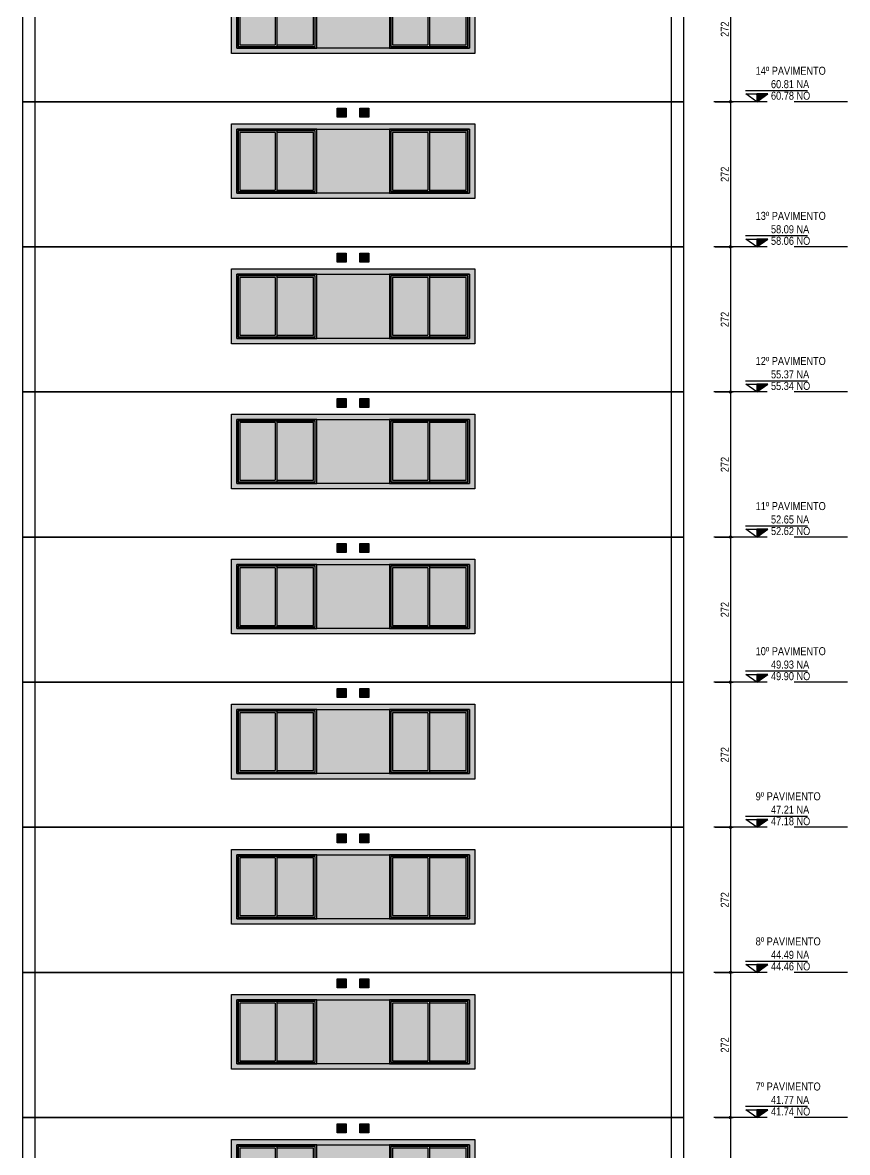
# Model space of a CAD drawing. Header units: metres. Extents: x -9138 to -7768, y 20 to 184.
# Drawn here: x -8676.44 to -8660.99, y 41.09 to 62.26 of the extents above; entities that cross this region are included whole.
import ezdxf
from ezdxf.enums import TextEntityAlignment as Align

# ---------------------------------------------------------------- set-up
doc = ezdxf.new("R2010")
doc.units = ezdxf.units.M
doc.linetypes.add('CTE ELEV$0$DASHEDX2', pattern=[1.5, 1, -0.5])
for name, color, linetype in [('ARQ-DIM EMBASAM', 2, 'Continuous'), ('CTE ELEV$0$ARQ- FRISO', 7, 'Continuous'), ('CTE ELEV$0$ARQ-AUX1', 1, 'Continuous'), ('CTE ELEV$0$ARQ-AUX3', 3, 'Continuous'), ('CTE ELEV$0$ARQ-CAX', 1, 'Continuous'), ('CTE ELEV$0$ARQ-DIM', 2, 'Continuous'), ('CTE ELEV$0$ARQ-PRJ', 7, 'CTE ELEV$0$DASHEDX2'), ('CTE ELEV$0$ARQ-SIM', 1, 'Continuous')]:
    doc.layers.add(name, color=color, linetype=linetype)
doc.layers.add('CTE ELEV$0$COR CINZA FECHADO', color=7, linetype='Continuous', true_color=0x56534e)
doc.layers.add('CTE ELEV$0$COR-CAIX', color=7, linetype='Continuous', true_color=0x45494e)
doc.styles.add('CTE ELEV$0$Adesa', font='ARIALN.TTF')
doc.dimstyles.new('CTE ELEV$0$ADESA 1-0050', dxfattribs={"dimtxt": 0.1, "dimasz": 0.1, "dimexe": 0.05, "dimexo": 0.05, "dimgap": 0.03, "dimtad": 1, "dimdec": 1, "dimlfac": 100, "dimzin": 12, "dimtxsty": 'CTE ELEV$0$Adesa', "dimblk": 'CTE ELEV$0$_DotSmall', "dimcen": 1, "dimdle": 0.05, "dimclrd": 1, "dimclre": 1, "dimclrt": 256, "dimazin": 3, "dimtm": 1e-09, "dimtfac": 1, "dimtdec": 1, "dimtmove": 1, "dimatfit": 0, "dimldrblk": 'CTE ELEV$0$_DotSmall', "dimfxl": 0.8, "dimtvp": 2, "dimtolj": 1, "dimtzin": 0, "dimarcsym": 0})

# ---------------------------------------------------------------- blocks, each defined once
blk = doc.blocks.new('CTE ELEV$0$V J 150x120')
at = {"layer": 'CTE ELEV$0$COR-CAIX'}
h = blk.add_hatch(color=256, dxfattribs=at)
h.dxf.hatch_style = 1
h.paths.add_polyline_path([(1.5, 1.2), (0, 1.2), (0, 0), (1.5, 0)])
h = blk.add_hatch(color=254, dxfattribs=at)
h.dxf.hatch_style = 1
h.paths.add_polyline_path([(0.72, 1.14), (0.06, 1.14), (0.06, 0.06), (0.72, 0.06)])
h.paths.add_polyline_path([(0.75, 0.06), (1.44, 0.06), (1.44, 1.14), (0.75, 1.14)])
for points in [[(1.5, 1.2), (0, 1.2), (0, 0), (1.5, 0)], [(1.47, 1.17), (0.03, 1.17), (0.03, 0.03), (1.47, 0.03)]]:
    blk.add_lwpolyline(points, close=True)
for points in [[(0.72, 1.14), (0.06, 1.14), (0.06, 0.06), (0.72, 0.06)], [(0.72, 1.14), (0.72, 0.06)], [(0.75, 1.17), (0.75, 0.03)], [(0.75, 0.06), (1.44, 0.06), (1.44, 1.14), (0.75, 1.14)]]:
    blk.add_lwpolyline(points)
blk = doc.blocks.new('CTE ELEV$0$vp vento kit')
at = {"layer": 'CTE ELEV$0$ARQ-CAX', "transparency": 33554687}
h = blk.add_hatch(dxfattribs=at)
h.set_pattern_fill('LINE', scale=0.01)
h.set_pattern_definition([(0, (8794.04869, -68.72711), (0, 0.03175), [])])
h.paths.add_polyline_path([(-0.16, 0.16), (-0.01, 0.16), (-0.01, 0.01), (-0.16, 0.01)])
at = {"layer": 'CTE ELEV$0$COR-CAIX', "transparency": 33554687}
h = blk.add_hatch(color=256, dxfattribs=at)
h.dxf.hatch_style = 1
h.paths.add_polyline_path([(-0.17, 0.17), (0, 0.17), (0, 0), (-0.17, 0)])
at = {"layer": 'CTE ELEV$0$ARQ-CAX'}
for points in [[(-0.17, 0.17), (0, 0.17), (0, 0), (-0.17, 0)], [(-0.16, 0.16), (-0.01, 0.16), (-0.01, 0.01), (-0.16, 0.01)]]:
    blk.add_lwpolyline(points, close=True, dxfattribs=at)
blk = doc.blocks.new('CTE ELEV$0$elev 2 tipo')
at = {"layer": 'CTE ELEV$0$COR CINZA FECHADO'}
h = blk.add_hatch(color=256, dxfattribs=at)
h.dxf.hatch_style = 1
h.paths.add_polyline_path([(8.24, 2.305), (3.68, 2.305), (3.68, 0.905), (8.24, 0.905)])
h.paths.add_polyline_path([(8.14, 2.205), (8.14, 1.005), (6.64, 1.005), (3.78, 1.005), (3.78, 2.205), (5.28, 2.205)], flags=16)
h.paths.add_polyline_path([(5.25, 2.175), (5.25, 1.035), (3.81, 1.035), (3.81, 2.175)], flags=0)
h.paths.add_polyline_path([(5.22, 2.145), (5.22, 1.065), (4.53, 1.065), (4.53, 2.145)], flags=0)
h.paths.add_polyline_path([(6.67, 2.175), (8.11, 2.175), (8.11, 1.035), (6.67, 1.035)], flags=0)
h.paths.add_polyline_path([(6.7, 2.145), (7.36, 2.145), (7.36, 1.065), (6.7, 1.065)], flags=0)
h.paths.add_polyline_path([(4.5, 2.145), (4.5, 1.065), (3.84, 1.065), (3.84, 2.145)], flags=0)
h.paths.add_polyline_path([(7.39, 2.145), (8.08, 2.145), (8.08, 1.065), (7.39, 1.065)], flags=0)
h = blk.add_hatch(color=256, dxfattribs=at)
h.dxf.hatch_style = 1
h.paths.add_polyline_path([(6.64, 2.205), (5.28, 2.205), (5.28, 1.005), (6.64, 1.005)])
at = {"layer": 'CTE ELEV$0$ARQ- FRISO', "elevation": 0}
blk.add_lwpolyline([(-0.23, 2.72), (12.15, 2.72)], dxfattribs=at)
at = {"layer": 'CTE ELEV$0$ARQ- FRISO'}
blk.add_lwpolyline([(12.15, 0), (-0.23, 0)], dxfattribs=at)
at = {"layer": 'CTE ELEV$0$ARQ-AUX1', "elevation": 0}
for points in [[(-0.23, 2.72), (-0.23, 0)], [(12.15, 2.72), (12.15, 0)]]:
    blk.add_lwpolyline(points, dxfattribs=at)
at = {"layer": 'CTE ELEV$0$ARQ-AUX3'}
for p, q in [((0, 2.72, 0), (0, 0, 0)), ((11.92, 2.72, 0), (11.92, 0, 0))]:
    blk.add_line(p, q, dxfattribs=at)
at = {"layer": 'CTE ELEV$0$COR CINZA FECHADO', "elevation": 0}
for points in [[(3.68, 2.305), (8.24, 2.305), (8.24, 0.905), (3.68, 0.905)], [(3.78, 2.205), (8.14, 2.205), (8.14, 1.005), (3.78, 1.005)]]:
    blk.add_lwpolyline(points, close=True, dxfattribs=at)
at = {"layer": 'CTE ELEV$0$ARQ-CAX'}
for name, p in [('CTE ELEV$0$vp vento kit', (5.832, 2.43, 0)), ('CTE ELEV$0$vp vento kit', (6.258, 2.43, 0)), ('CTE ELEV$0$V J 150x120', (3.78, 1.005, 0)), ('CTE ELEV$0$V J 150x120', (6.64, 1.005, 0))]:
    blk.add_blockref(name, p, dxfattribs=at)
blk = doc.blocks.new('*U284')
h = blk.add_hatch()
h.set_pattern_fill('ANSI31', color=1, scale=0.00375, style=0)
h.set_pattern_definition([(45, (18.99673, 94.672672), (-0.0084189901, 0.0084189901), [])])
h.paths.add_polyline_path([(0.206, 0.146), (0.001, 0.146), (0, 0)])
at = {"color": 1}
blk.add_line((-0.213, 0.21), (0.95, 0.21), dxfattribs=at)
for points in [[(-0.205, 0.146), (0.001, 0.146), (0, 0), (-0.205, 0.146)], [(0.207, 0.146), (0.001, 0.146), (0, 0), (0.207, 0.146)]]:
    blk.add_lwpolyline(points, close=True, dxfattribs=at)
at = {"color": 1, "style": 'CTE ELEV$0$Adesa'}
blk.add_attdef('PAVIMENTO_001', (-0.02, 0.506), '', height=0.15, dxfattribs=at)
at = {"color": 3, "style": 'CTE ELEV$0$Adesa'}
blk.add_attdef('NA', text='', height=0.15, dxfattribs=at).set_placement((0.267, 0.21), align=Align.BOTTOM_LEFT)
blk.add_attdef('NO', text='', height=0.15, dxfattribs=at).set_placement((0.267, 0.188), align=Align.TOP_LEFT)
blk = doc.blocks.new('CTE ELEV$0$_DotSmall')
at = {"color": 0, "linetype": 'ByBlock', "const_width": 0.5}
blk.add_lwpolyline([(-0.0625, 0, 1), (0.0625, 0, 1)], format="xyb", close=True, dxfattribs=at)
blk = doc.blocks.new('*D551')
at = {"layer": 'CTE ELEV$0$ARQ-DIM', "color": 1, "lineweight": -2, "transparency": 16777216}
for p, q in [((-8663.467, 41.74), (-8663.133, 41.74)), ((-8663.183, 41.79), (-8663.183, 38.97)), ((-8663.467, 39.02), (-8663.133, 39.02))]:
    blk.add_line(p, q, dxfattribs=at)
at = {"layer": 'Defpoints', "color": 0, "transparency": 16777216}
for p in [(-8663.517, 41.74), (-8663.517, 39.02), (-8663.183, 39.02)]:
    blk.add_point(p, dxfattribs=at)
at = {"layer": 'CTE ELEV$0$ARQ-DIM', "color": 1, "lineweight": -2, "transparency": 16777216, "xscale": 0.1, "yscale": 0.1, "zscale": 0.1}
for p, rotation in [((-8663.183, 41.74), 90), ((-8663.183, 39.02), 270)]:
    blk.add_blockref('CTE ELEV$0$_DotSmall', p, dxfattribs=dict(at, rotation=rotation))
at = {"layer": 'CTE ELEV$0$ARQ-DIM', "transparency": 16777216, "insert": (-8663.289, 40.38), "char_height": 0.1, "attachment_point": 5, "rotation": 90, "style": 'CTE ELEV$0$Adesa'}
blk.add_mtext('\\A1;{\\H1.5x;272}', dxfattribs=at)
blk = doc.blocks.new('*D552')
at = {"layer": 'CTE ELEV$0$ARQ-DIM', "color": 1, "lineweight": -2, "transparency": 16777216}
for p, q in [((-8663.183, 44.51), (-8663.183, 41.69)), ((-8663.467, 44.46), (-8663.133, 44.46)), ((-8663.467, 41.74), (-8663.133, 41.74))]:
    blk.add_line(p, q, dxfattribs=at)
at = {"layer": 'Defpoints', "color": 0, "transparency": 16777216}
for p in [(-8663.517, 44.46), (-8663.517, 41.74), (-8663.183, 41.74)]:
    blk.add_point(p, dxfattribs=at)
at = {"layer": 'CTE ELEV$0$ARQ-DIM', "color": 1, "lineweight": -2, "transparency": 16777216, "xscale": 0.1, "yscale": 0.1, "zscale": 0.1}
for p, rotation in [((-8663.183, 44.46), 90), ((-8663.183, 41.74), 270)]:
    blk.add_blockref('CTE ELEV$0$_DotSmall', p, dxfattribs=dict(at, rotation=rotation))
at = {"layer": 'CTE ELEV$0$ARQ-DIM', "transparency": 16777216, "insert": (-8663.289, 43.1), "char_height": 0.1, "attachment_point": 5, "rotation": 90, "style": 'CTE ELEV$0$Adesa'}
blk.add_mtext('\\A1;{\\H1.5x;272}', dxfattribs=at)
blk = doc.blocks.new('*D553')
at = {"layer": 'CTE ELEV$0$ARQ-DIM', "color": 1, "lineweight": -2, "transparency": 16777216}
for p, q in [((-8663.183, 47.23), (-8663.183, 44.41)), ((-8663.467, 47.18), (-8663.133, 47.18)), ((-8663.467, 44.46), (-8663.133, 44.46))]:
    blk.add_line(p, q, dxfattribs=at)
at = {"layer": 'Defpoints', "color": 0, "transparency": 16777216}
for p in [(-8663.517, 47.18), (-8663.517, 44.46), (-8663.183, 44.46)]:
    blk.add_point(p, dxfattribs=at)
at = {"layer": 'CTE ELEV$0$ARQ-DIM', "color": 1, "lineweight": -2, "transparency": 16777216, "xscale": 0.1, "yscale": 0.1, "zscale": 0.1}
for p, rotation in [((-8663.183, 47.18), 90), ((-8663.183, 44.46), 270)]:
    blk.add_blockref('CTE ELEV$0$_DotSmall', p, dxfattribs=dict(at, rotation=rotation))
at = {"layer": 'CTE ELEV$0$ARQ-DIM', "transparency": 16777216, "insert": (-8663.289, 45.82), "char_height": 0.1, "attachment_point": 5, "rotation": 90, "style": 'CTE ELEV$0$Adesa'}
blk.add_mtext('\\A1;{\\H1.5x;272}', dxfattribs=at)
blk = doc.blocks.new('*D554')
at = {"layer": 'CTE ELEV$0$ARQ-DIM', "color": 1, "lineweight": -2, "transparency": 16777216}
for p, q in [((-8663.467, 49.9), (-8663.133, 49.9)), ((-8663.183, 49.95), (-8663.183, 47.13)), ((-8663.467, 47.18), (-8663.133, 47.18))]:
    blk.add_line(p, q, dxfattribs=at)
at = {"layer": 'Defpoints', "color": 0, "transparency": 16777216}
for p in [(-8663.517, 49.9), (-8663.517, 47.18), (-8663.183, 47.18)]:
    blk.add_point(p, dxfattribs=at)
at = {"layer": 'CTE ELEV$0$ARQ-DIM', "color": 1, "lineweight": -2, "transparency": 16777216, "xscale": 0.1, "yscale": 0.1, "zscale": 0.1}
for p, rotation in [((-8663.183, 49.9), 90), ((-8663.183, 47.18), 270)]:
    blk.add_blockref('CTE ELEV$0$_DotSmall', p, dxfattribs=dict(at, rotation=rotation))
at = {"layer": 'CTE ELEV$0$ARQ-DIM', "transparency": 16777216, "insert": (-8663.289, 48.54), "char_height": 0.1, "attachment_point": 5, "rotation": 90, "style": 'CTE ELEV$0$Adesa'}
blk.add_mtext('\\A1;{\\H1.5x;272}', dxfattribs=at)
blk = doc.blocks.new('*D555')
at = {"layer": 'CTE ELEV$0$ARQ-DIM', "color": 1, "lineweight": -2, "transparency": 16777216}
for p, q in [((-8663.467, 52.62), (-8663.133, 52.62)), ((-8663.183, 52.67), (-8663.183, 49.85)), ((-8663.467, 49.9), (-8663.133, 49.9))]:
    blk.add_line(p, q, dxfattribs=at)
at = {"layer": 'Defpoints', "color": 0, "transparency": 16777216}
for p in [(-8663.517, 52.62), (-8663.517, 49.9), (-8663.183, 49.9)]:
    blk.add_point(p, dxfattribs=at)
at = {"layer": 'CTE ELEV$0$ARQ-DIM', "color": 1, "lineweight": -2, "transparency": 16777216, "xscale": 0.1, "yscale": 0.1, "zscale": 0.1}
for p, rotation in [((-8663.183, 52.62), 90), ((-8663.183, 49.9), 270)]:
    blk.add_blockref('CTE ELEV$0$_DotSmall', p, dxfattribs=dict(at, rotation=rotation))
at = {"layer": 'CTE ELEV$0$ARQ-DIM', "transparency": 16777216, "insert": (-8663.289, 51.26), "char_height": 0.1, "attachment_point": 5, "rotation": 90, "style": 'CTE ELEV$0$Adesa'}
blk.add_mtext('\\A1;{\\H1.5x;272}', dxfattribs=at)
blk = doc.blocks.new('*D556')
at = {"layer": 'CTE ELEV$0$ARQ-DIM', "color": 1, "lineweight": -2, "transparency": 16777216}
for p, q in [((-8663.467, 55.34), (-8663.133, 55.34)), ((-8663.183, 55.39), (-8663.183, 52.57)), ((-8663.467, 52.62), (-8663.133, 52.62))]:
    blk.add_line(p, q, dxfattribs=at)
at = {"layer": 'Defpoints', "color": 0, "transparency": 16777216}
for p in [(-8663.517, 55.34), (-8663.517, 52.62), (-8663.183, 52.62)]:
    blk.add_point(p, dxfattribs=at)
at = {"layer": 'CTE ELEV$0$ARQ-DIM', "color": 1, "lineweight": -2, "transparency": 16777216, "xscale": 0.1, "yscale": 0.1, "zscale": 0.1}
for p, rotation in [((-8663.183, 55.34), 90), ((-8663.183, 52.62), 270)]:
    blk.add_blockref('CTE ELEV$0$_DotSmall', p, dxfattribs=dict(at, rotation=rotation))
at = {"layer": 'CTE ELEV$0$ARQ-DIM', "transparency": 16777216, "insert": (-8663.289, 53.98), "char_height": 0.1, "attachment_point": 5, "rotation": 90, "style": 'CTE ELEV$0$Adesa'}
blk.add_mtext('\\A1;{\\H1.5x;272}', dxfattribs=at)
blk = doc.blocks.new('*D557')
at = {"layer": 'CTE ELEV$0$ARQ-DIM', "color": 1, "lineweight": -2, "transparency": 16777216}
for p, q in [((-8663.467, 58.06), (-8663.133, 58.06)), ((-8663.183, 58.11), (-8663.183, 55.29)), ((-8663.467, 55.34), (-8663.133, 55.34))]:
    blk.add_line(p, q, dxfattribs=at)
at = {"layer": 'Defpoints', "color": 0, "transparency": 16777216}
for p in [(-8663.517, 58.06), (-8663.517, 55.34), (-8663.183, 55.34)]:
    blk.add_point(p, dxfattribs=at)
at = {"layer": 'CTE ELEV$0$ARQ-DIM', "color": 1, "lineweight": -2, "transparency": 16777216, "xscale": 0.1, "yscale": 0.1, "zscale": 0.1}
for p, rotation in [((-8663.183, 58.06), 90), ((-8663.183, 55.34), 270)]:
    blk.add_blockref('CTE ELEV$0$_DotSmall', p, dxfattribs=dict(at, rotation=rotation))
at = {"layer": 'CTE ELEV$0$ARQ-DIM', "transparency": 16777216, "insert": (-8663.289, 56.7), "char_height": 0.1, "attachment_point": 5, "rotation": 90, "style": 'CTE ELEV$0$Adesa'}
blk.add_mtext('\\A1;{\\H1.5x;272}', dxfattribs=at)
blk = doc.blocks.new('*D558')
at = {"layer": 'CTE ELEV$0$ARQ-DIM', "color": 1, "lineweight": -2, "transparency": 16777216}
for p, q in [((-8663.183, 60.83), (-8663.183, 58.01)), ((-8663.467, 60.78), (-8663.133, 60.78)), ((-8663.467, 58.06), (-8663.133, 58.06))]:
    blk.add_line(p, q, dxfattribs=at)
at = {"layer": 'Defpoints', "color": 0, "transparency": 16777216}
for p in [(-8663.517, 60.78), (-8663.517, 58.06), (-8663.183, 58.06)]:
    blk.add_point(p, dxfattribs=at)
at = {"layer": 'CTE ELEV$0$ARQ-DIM', "color": 1, "lineweight": -2, "transparency": 16777216, "xscale": 0.1, "yscale": 0.1, "zscale": 0.1}
for p, rotation in [((-8663.183, 60.78), 90), ((-8663.183, 58.06), 270)]:
    blk.add_blockref('CTE ELEV$0$_DotSmall', p, dxfattribs=dict(at, rotation=rotation))
at = {"layer": 'CTE ELEV$0$ARQ-DIM', "transparency": 16777216, "insert": (-8663.289, 59.42), "char_height": 0.1, "attachment_point": 5, "rotation": 90, "style": 'CTE ELEV$0$Adesa'}
blk.add_mtext('\\A1;{\\H1.5x;272}', dxfattribs=at)
blk = doc.blocks.new('*D559')
at = {"layer": 'CTE ELEV$0$ARQ-DIM', "color": 1, "lineweight": -2, "transparency": 16777216}
for p, q in [((-8663.183, 63.55), (-8663.183, 60.73)), ((-8663.467, 63.5), (-8663.133, 63.5)), ((-8663.467, 60.78), (-8663.133, 60.78))]:
    blk.add_line(p, q, dxfattribs=at)
at = {"layer": 'Defpoints', "color": 0, "transparency": 16777216}
for p in [(-8663.517, 63.5), (-8663.517, 60.78), (-8663.183, 60.78)]:
    blk.add_point(p, dxfattribs=at)
at = {"layer": 'CTE ELEV$0$ARQ-DIM', "color": 1, "lineweight": -2, "transparency": 16777216, "xscale": 0.1, "yscale": 0.1, "zscale": 0.1}
for p, rotation in [((-8663.183, 63.5), 90), ((-8663.183, 60.78), 270)]:
    blk.add_blockref('CTE ELEV$0$_DotSmall', p, dxfattribs=dict(at, rotation=rotation))
at = {"layer": 'CTE ELEV$0$ARQ-DIM', "transparency": 16777216, "insert": (-8663.289, 62.14), "char_height": 0.1, "attachment_point": 5, "rotation": 90, "style": 'CTE ELEV$0$Adesa'}
blk.add_mtext('\\A1;{\\H1.5x;272}', dxfattribs=at)
blk = doc.blocks.new('CTE ELEV')
at = {"layer": 'CTE ELEV$0$ARQ-PRJ'}
for p, q in [((-8660.9925, 60.78, 0), (-8663.5172, 60.78, 0)), ((-8660.9925, 58.06, 0), (-8663.5172, 58.06, 0)), ((-8660.9925, 55.34, 0), (-8663.5172, 55.34, 0)), ((-8660.9925, 52.62, 0), (-8663.5172, 52.62, 0)), ((-8660.9925, 49.9, 0), (-8663.5172, 49.9, 0)), ((-8660.9925, 47.18, 0), (-8663.5172, 47.18, 0)), ((-8660.9925, 44.46, 0), (-8663.5172, 44.46, 0)), ((-8660.9925, 41.74, 0), (-8663.5172, 41.74, 0))]:
    blk.add_line(p, q, dxfattribs=at)
for p in [(-8676.212, 60.78, 0), (-8676.212, 58.06, 0), (-8676.212, 55.34, 0), (-8676.212, 52.62), (-8676.212, 49.9, 0), (-8676.212, 47.18, 0), (-8676.212, 44.46, 0), (-8676.212, 41.74, 0), (-8676.212, 39.02, 0)]:
    blk.add_blockref('CTE ELEV$0$elev 2 tipo', p)
at = {"layer": 'CTE ELEV$0$ARQ-SIM', "color": 1}
for p, values in [((-8662.6907, 60.78, 0), {'PAVIMENTO_001': '14º PAVIMENTO', 'NA': '60.81 NA', 'NO': '60.78 NO'}), ((-8662.6907, 58.06, 0), {'PAVIMENTO_001': '13º PAVIMENTO', 'NA': '58.09 NA', 'NO': '58.06 NO'}), ((-8662.6907, 55.34, 0), {'PAVIMENTO_001': '12º PAVIMENTO', 'NA': '55.37 NA', 'NO': '55.34 NO'}), ((-8662.6907, 52.62, 0), {'PAVIMENTO_001': '11º PAVIMENTO', 'NA': '52.65 NA', 'NO': '52.62 NO'}), ((-8662.6907, 49.9, 0), {'PAVIMENTO_001': '10º PAVIMENTO', 'NA': '49.93 NA', 'NO': '49.90 NO'}), ((-8662.6907, 47.18, 0), {'PAVIMENTO_001': '9º PAVIMENTO', 'NA': '47.21 NA', 'NO': '47.18 NO'}), ((-8662.6907, 44.46, 0), {'PAVIMENTO_001': '8º PAVIMENTO', 'NA': '44.49 NA', 'NO': '44.46 NO'}), ((-8662.6907, 41.74, 0), {'PAVIMENTO_001': '7º PAVIMENTO', 'NA': '41.77 NA', 'NO': '41.74 NO'})]:
    blk.add_blockref('*U284', p, dxfattribs=at).add_auto_attribs(values)
at = {"layer": 'CTE ELEV$0$ARQ-DIM'}
for base, p1, p2, picture, middle in [((-8663.1833, 60.78, 0), (-8663.5172, 63.5, 0), (-8663.5172, 60.78, 0), '*D559', (-8663.2886, 62.14, 0)), ((-8663.1833, 58.06, 0), (-8663.5172, 60.78, 0), (-8663.5172, 58.06, 0), '*D558', (-8663.2886, 59.42, 0)), ((-8663.1833, 55.34, 0), (-8663.5172, 58.06, 0), (-8663.5172, 55.34, 0), '*D557', (-8663.2886, 56.7, 0)), ((-8663.1833, 52.62, 0), (-8663.5172, 55.34, 0), (-8663.5172, 52.62, 0), '*D556', (-8663.2886, 53.98, 0)), ((-8663.1833, 49.9, 0), (-8663.5172, 52.62, 0), (-8663.5172, 49.9, 0), '*D555', (-8663.2886, 51.26, 0)), ((-8663.1833, 47.18, 0), (-8663.5172, 49.9, 0), (-8663.5172, 47.18, 0), '*D554', (-8663.2886, 48.54, 0)), ((-8663.1833, 44.46, 0), (-8663.5172, 47.18, 0), (-8663.5172, 44.46, 0), '*D553', (-8663.2886, 45.82, 0)), ((-8663.1833, 41.74, 0), (-8663.5172, 44.46, 0), (-8663.5172, 41.74, 0), '*D552', (-8663.2886, 43.1, 0)), ((-8663.1833, 39.02, 0), (-8663.5172, 41.74, 0), (-8663.5172, 39.02, 0), '*D551', (-8663.2886, 40.38, 0))]:
    dim = blk.add_linear_dim(base=base, p1=p1, p2=p2, angle=90, text='{\\H1.5x;<>}', dimstyle='CTE ELEV$0$ADESA 1-0050', dxfattribs=at)
    dim.commit()
    dim.dimension.update_dxf_attribs({"geometry": picture, "text_midpoint": middle})

msp = doc.modelspace()

# ---------------------------------------------------------------- block references
at = {"layer": 'ARQ-DIM EMBASAM'}
msp.add_blockref('CTE ELEV', (0, 0), dxfattribs=at)

doc.saveas('drawing.dxf')
